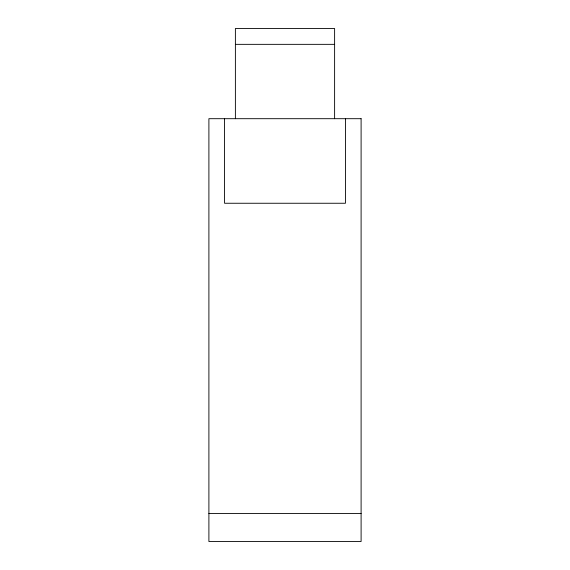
<?xml version="1.0" encoding="UTF-8"?>
<svg xmlns="http://www.w3.org/2000/svg" width="570" height="570" viewBox="0 0 570 570"><rect width="100%" height="100%" fill="white"/><g stroke="black" fill="none" stroke-linecap="round" stroke-linejoin="round"><path stroke-width="0.85" d="M235.389 44.346L334.611 44.346M208.898 513.542L361.102 513.542M345.434 118.695L345.434 203.255L224.566 203.255L224.566 118.695M334.611 118.695L334.611 28.5L235.389 28.5L235.389 118.695M361.102 118.695L208.898 118.695L208.898 541.5L361.102 541.5L361.102 118.695"/></g></svg>
